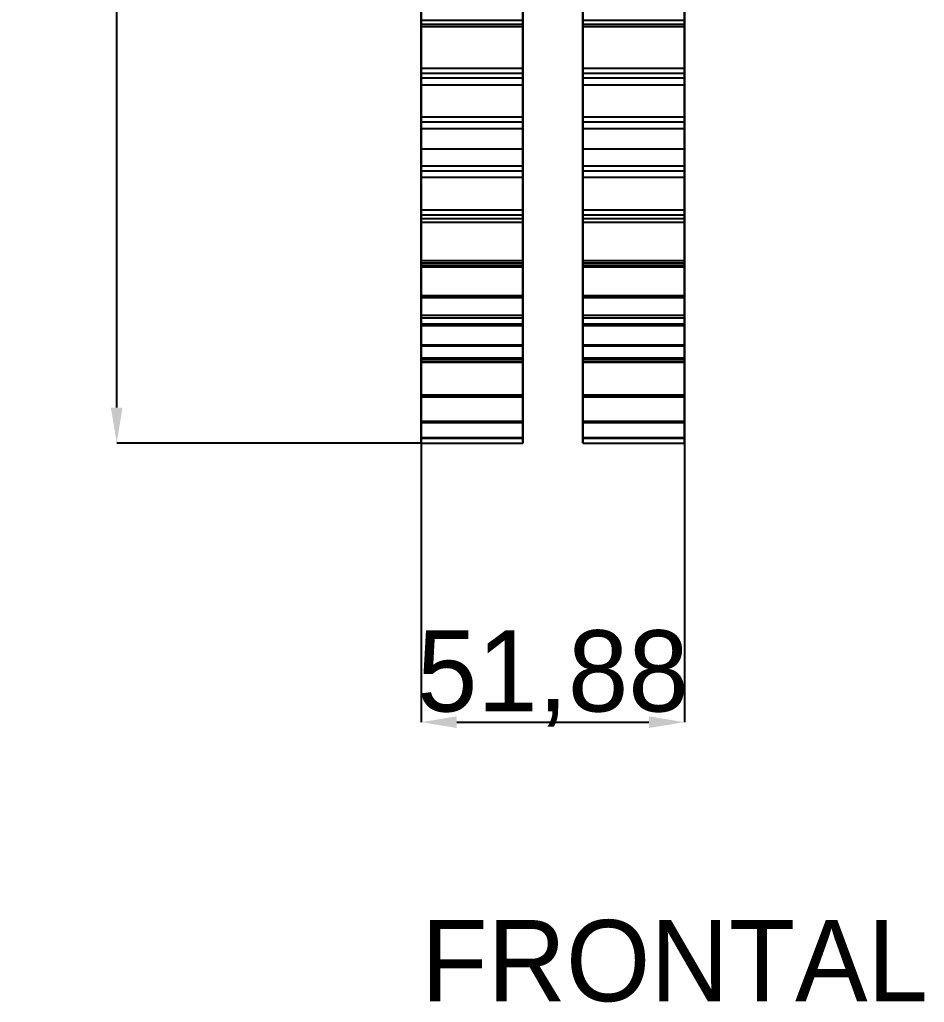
# Model space of a CAD drawing. Header units: millimetres. Extents: x -79 to 41330, y -75911 to 371.
# Drawn here: x 1788.1 to 1966.3, y -36296 to -36102.3 of the extents above; entities that cross this region are included whole.
import ezdxf

# ---------------------------------------------------------------- set-up
doc = ezdxf.new("R2010")
doc.units = ezdxf.units.MM
for name, color, linetype in [('R17_COTAS_P', 1, 'Continuous'), ('R17_PIEZAS_P', 3, 'Continuous'), ('R17_TEXTOS', 7, 'Continuous')]:
    doc.layers.add(name, color=color, linetype=linetype)
doc.dimstyles.get("Standard").update_dxf_attribs({"dimtxt": 2.5, "dimasz": 2.5, "dimexe": 1.25, "dimexo": 0.625, "dimtad": 1, "dimcen": 2.5, "dimazin": 3, "dimtfac": 1, "dimtmove": 0, "dimatfit": 3})

# ---------------------------------------------------------------- blocks, each defined once
blk = doc.blocks.new('_CLOSEDFILLED')
at = {"color": 0, "linetype": 'BYBLOCK'}
blk.add_solid([(-1, 0.164), (0, 0), (-1, -0.164)], dxfattribs=at)
blk = doc.blocks.new('*D167')
for p, q in [((1867.18, -36185.8), (1867.18, -36240.8)), ((1919.06, -36185.8), (1919.06, -36240.8)), ((1874.18, -36240.8), (1912.06, -36240.8))]:
    blk.add_line(p, q)
at = {"layer": 'Defpoints'}
for p in [(1867.18, -36185.8), (1919.06, -36185.8), (1867.18, -36240.8)]:
    blk.add_point(p, dxfattribs=at)
at = {"layer": 'R17_COTAS_P', "xscale": 7, "yscale": 7, "rotation": 180}
blk.add_blockref('_CLOSEDFILLED', (1867.18, -36240.8), dxfattribs=at)
at = {"layer": 'R17_COTAS_P', "xscale": 7, "yscale": 7}
blk.add_blockref('_CLOSEDFILLED', (1919.06, -36240.8), dxfattribs=at)
at = {"layer": 'R17_COTAS_P', "insert": (1893.12, -36232.18), "char_height": 16, "attachment_point": 5}
blk.add_mtext('51,88', dxfattribs=at)
blk = doc.blocks.new('*D168')
for p, q in [((1867.18, -35751.69), (1807.18, -35751.69)), ((1807.18, -36178.8), (1807.18, -35758.69)), ((1867.18, -36185.8), (1807.18, -36185.8))]:
    blk.add_line(p, q)
at = {"layer": 'Defpoints'}
for p in [(1867.18, -35751.69), (1807.18, -36185.8), (1867.18, -36185.8)]:
    blk.add_point(p, dxfattribs=at)
at = {"layer": 'R17_COTAS_P', "xscale": 7, "yscale": 7}
for p, rotation in [((1807.18, -35751.69), 90), ((1807.18, -36185.8), 270)]:
    blk.add_blockref('_CLOSEDFILLED', p, dxfattribs=dict(at, rotation=rotation))
at = {"layer": 'R17_COTAS_P', "insert": (1798.56, -35968.75), "char_height": 16, "attachment_point": 5, "rotation": 90}
blk.add_mtext('434,11', dxfattribs=at)

msp = doc.modelspace()

# ---------------------------------------------------------------- linework, layer by layer
at = {"layer": 'R17_PIEZAS_P'}
for p, q in [((1867.18, -36089.828), (1867.18, -36102.414)), ((1887.18, -36102.414), (1887.18, -36089.828)), ((1899.06, -36089.828), (1899.06, -36102.414)), ((1919.06, -36102.414), (1919.06, -36089.828)), ((1867.18, -36093.637), (1867.18, -36103.276)), ((1867.18, -36103.719), (1867.18, -36093.727)), ((1887.18, -36103.276), (1887.18, -36093.637)), ((1887.18, -36093.727), (1887.18, -36103.719)), ((1899.06, -36093.637), (1899.06, -36103.276)), ((1899.06, -36103.719), (1899.06, -36093.727)), ((1919.06, -36103.276), (1919.06, -36093.637)), ((1919.06, -36093.727), (1919.06, -36103.719)), ((1867.18, -36111.863), (1867.18, -36102.224)), ((1867.18, -36102.414), (1887.18, -36102.414)), ((1867.18, -36103.719), (1867.18, -36102.414)), ((1867.18, -36102.414), (1867.18, -36115.174)), ((1887.18, -36103.276), (1867.18, -36103.276)), ((1867.18, -36103.276), (1867.18, -36112.914)), ((1867.18, -36103.276), (1867.18, -36111.863)), ((1887.18, -36103.719), (1867.18, -36103.719)), ((1867.18, -36113.85), (1867.18, -36103.719)), ((1887.18, -36102.224), (1887.18, -36111.863)), ((1887.18, -36102.414), (1887.18, -36103.719)), ((1887.18, -36115.174), (1887.18, -36102.414)), ((1887.18, -36112.914), (1887.18, -36103.276)), ((1887.18, -36111.863), (1887.18, -36103.276)), ((1887.18, -36103.719), (1887.18, -36113.85)), ((1899.06, -36111.863), (1899.06, -36102.224)), ((1899.06, -36102.414), (1919.06, -36102.414)), ((1899.06, -36103.719), (1899.06, -36102.414)), ((1899.06, -36102.414), (1899.06, -36115.174)), ((1919.06, -36103.276), (1899.06, -36103.276)), ((1899.06, -36103.276), (1899.06, -36112.914)), ((1899.06, -36103.276), (1899.06, -36111.863)), ((1919.06, -36103.719), (1899.06, -36103.719)), ((1899.06, -36113.85), (1899.06, -36103.719)), ((1919.06, -36102.224), (1919.06, -36111.863)), ((1919.06, -36102.414), (1919.06, -36103.719)), ((1919.06, -36115.174), (1919.06, -36102.414)), ((1919.06, -36112.914), (1919.06, -36103.276)), ((1919.06, -36111.863), (1919.06, -36103.276)), ((1919.06, -36103.719), (1919.06, -36113.85)), ((1867.18, -36121.501), (1867.18, -36111.863)), ((1867.18, -36111.863), (1887.18, -36111.863)), ((1887.18, -36112.914), (1867.18, -36112.914)), ((1867.18, -36112.914), (1867.18, -36122.553)), ((1867.18, -36112.914), (1867.18, -36121.501)), ((1887.18, -36111.863), (1887.18, -36121.501)), ((1887.18, -36122.553), (1887.18, -36112.914)), ((1887.18, -36121.501), (1887.18, -36112.914)), ((1899.06, -36121.501), (1899.06, -36111.863)), ((1899.06, -36111.863), (1919.06, -36111.863)), ((1919.06, -36112.914), (1899.06, -36112.914)), ((1899.06, -36112.914), (1899.06, -36122.553)), ((1899.06, -36112.914), (1899.06, -36121.501)), ((1919.06, -36111.863), (1919.06, -36121.501)), ((1919.06, -36122.553), (1919.06, -36112.914)), ((1919.06, -36121.501), (1919.06, -36112.914)), ((1887.18, -36113.85), (1867.18, -36113.85)), ((1867.18, -36113.85), (1867.18, -36115.174)), ((1867.18, -36123.84), (1867.18, -36113.85)), ((1867.18, -36115.174), (1887.18, -36115.174)), ((1867.18, -36115.174), (1867.18, -36127.758)), ((1887.18, -36115.174), (1887.18, -36113.85)), ((1887.18, -36113.85), (1887.18, -36123.84)), ((1887.18, -36127.758), (1887.18, -36115.174)), ((1919.06, -36113.85), (1899.06, -36113.85)), ((1899.06, -36113.85), (1899.06, -36115.174)), ((1899.06, -36123.84), (1899.06, -36113.85)), ((1899.06, -36115.174), (1919.06, -36115.174)), ((1899.06, -36115.174), (1899.06, -36127.758)), ((1919.06, -36115.174), (1919.06, -36113.85)), ((1919.06, -36113.85), (1919.06, -36123.84)), ((1919.06, -36127.758), (1919.06, -36115.174)), ((1867.18, -36131.14), (1867.18, -36121.501)), ((1867.18, -36121.501), (1887.18, -36121.501)), ((1887.18, -36122.553), (1867.18, -36122.553)), ((1867.18, -36122.553), (1867.18, -36132.191)), ((1867.18, -36122.553), (1867.18, -36131.14)), ((1887.18, -36121.501), (1887.18, -36131.14)), ((1887.18, -36132.191), (1887.18, -36122.553)), ((1887.18, -36131.14), (1887.18, -36122.553)), ((1899.06, -36131.14), (1899.06, -36121.501)), ((1899.06, -36121.501), (1919.06, -36121.501)), ((1919.06, -36122.553), (1899.06, -36122.553)), ((1899.06, -36122.553), (1899.06, -36132.191)), ((1899.06, -36122.553), (1899.06, -36131.14)), ((1919.06, -36121.501), (1919.06, -36131.14)), ((1919.06, -36132.191), (1919.06, -36122.553)), ((1919.06, -36131.14), (1919.06, -36122.553)), ((1887.18, -36123.84), (1867.18, -36123.84)), ((1867.18, -36123.84), (1867.18, -36127.758)), ((1867.18, -36133.417), (1867.18, -36123.84)), ((1887.18, -36127.758), (1887.18, -36123.84)), ((1887.18, -36123.84), (1887.18, -36133.417)), ((1919.06, -36123.84), (1899.06, -36123.84)), ((1899.06, -36123.84), (1899.06, -36127.758)), ((1899.06, -36133.417), (1899.06, -36123.84)), ((1919.06, -36127.758), (1919.06, -36123.84)), ((1919.06, -36123.84), (1919.06, -36133.417)), ((1867.18, -36127.758), (1887.18, -36127.758)), ((1867.18, -36127.758), (1867.18, -36139.82)), ((1887.18, -36139.82), (1887.18, -36127.758)), ((1899.06, -36127.758), (1919.06, -36127.758)), ((1899.06, -36127.758), (1899.06, -36139.82)), ((1919.06, -36139.82), (1919.06, -36127.758)), ((1867.18, -36140.778), (1867.18, -36131.14)), ((1867.18, -36131.14), (1887.18, -36131.14)), ((1887.18, -36132.191), (1867.18, -36132.191)), ((1867.18, -36132.191), (1867.18, -36141.557)), ((1867.18, -36132.191), (1867.18, -36140.778)), ((1887.18, -36131.14), (1887.18, -36140.778)), ((1887.18, -36141.557), (1887.18, -36132.191)), ((1887.18, -36140.778), (1887.18, -36132.191)), ((1899.06, -36140.778), (1899.06, -36131.14)), ((1899.06, -36131.14), (1919.06, -36131.14)), ((1919.06, -36132.191), (1899.06, -36132.191)), ((1899.06, -36132.191), (1899.06, -36141.557)), ((1899.06, -36132.191), (1899.06, -36140.778)), ((1919.06, -36131.14), (1919.06, -36140.778)), ((1919.06, -36141.557), (1919.06, -36132.191)), ((1919.06, -36140.778), (1919.06, -36132.191)), ((1887.18, -36133.417), (1867.18, -36133.417)), ((1867.18, -36133.417), (1867.18, -36139.82)), ((1867.18, -36142.317), (1867.18, -36133.417)), ((1887.18, -36139.82), (1887.18, -36133.417)), ((1887.18, -36133.417), (1887.18, -36142.317)), ((1919.06, -36133.417), (1899.06, -36133.417)), ((1899.06, -36133.417), (1899.06, -36139.82)), ((1899.06, -36142.317), (1899.06, -36133.417)), ((1919.06, -36139.82), (1919.06, -36133.417)), ((1919.06, -36133.417), (1919.06, -36142.317)), ((1867.18, -36139.82), (1887.18, -36139.82)), ((1867.18, -36139.82), (1867.18, -36151.031)), ((1887.18, -36151.031), (1887.18, -36139.82)), ((1899.06, -36139.82), (1919.06, -36139.82)), ((1899.06, -36139.82), (1899.06, -36151.031)), ((1919.06, -36151.031), (1919.06, -36139.82)), ((1867.18, -36150.69), (1867.18, -36140.778)), ((1867.18, -36140.778), (1887.18, -36140.778)), ((1887.18, -36141.557), (1867.18, -36141.557)), ((1867.18, -36141.557), (1867.18, -36149.868)), ((1867.18, -36141.557), (1867.18, -36150.69)), ((1887.18, -36142.317), (1867.18, -36142.317)), ((1867.18, -36142.317), (1867.18, -36151.031)), ((1867.18, -36150.297), (1867.18, -36142.317)), ((1887.18, -36140.778), (1887.18, -36150.69)), ((1887.18, -36149.868), (1887.18, -36141.557)), ((1887.18, -36150.69), (1887.18, -36141.557)), ((1887.18, -36151.031), (1887.18, -36142.317)), ((1887.18, -36142.317), (1887.18, -36150.297)), ((1899.06, -36150.69), (1899.06, -36140.778)), ((1899.06, -36140.778), (1919.06, -36140.778)), ((1919.06, -36141.557), (1899.06, -36141.557)), ((1899.06, -36141.557), (1899.06, -36149.868)), ((1899.06, -36141.557), (1899.06, -36150.69)), ((1919.06, -36142.317), (1899.06, -36142.317)), ((1899.06, -36142.317), (1899.06, -36151.031)), ((1899.06, -36150.297), (1899.06, -36142.317)), ((1919.06, -36140.778), (1919.06, -36150.69)), ((1919.06, -36149.868), (1919.06, -36141.557)), ((1919.06, -36150.69), (1919.06, -36141.557)), ((1919.06, -36151.031), (1919.06, -36142.317)), ((1919.06, -36142.317), (1919.06, -36150.297)), ((1887.18, -36149.868), (1867.18, -36149.868)), ((1867.18, -36149.868), (1867.18, -36156.779)), ((1867.18, -36149.868), (1867.18, -36160.542)), ((1887.18, -36150.297), (1867.18, -36150.297)), ((1867.18, -36150.297), (1867.18, -36161.082)), ((1867.18, -36157.137), (1867.18, -36150.297)), ((1887.18, -36156.779), (1887.18, -36149.868)), ((1887.18, -36160.542), (1887.18, -36149.868)), ((1887.18, -36161.082), (1887.18, -36150.297)), ((1887.18, -36150.297), (1887.18, -36157.137)), ((1919.06, -36149.868), (1899.06, -36149.868)), ((1899.06, -36149.868), (1899.06, -36156.779)), ((1899.06, -36149.868), (1899.06, -36160.542)), ((1919.06, -36150.297), (1899.06, -36150.297)), ((1899.06, -36150.297), (1899.06, -36161.082)), ((1899.06, -36157.137), (1899.06, -36150.297)), ((1919.06, -36156.779), (1919.06, -36149.868)), ((1919.06, -36160.542), (1919.06, -36149.868)), ((1919.06, -36161.082), (1919.06, -36150.297)), ((1919.06, -36150.297), (1919.06, -36157.137)), ((1867.18, -36160.542), (1867.18, -36150.69)), ((1867.18, -36150.69), (1887.18, -36150.69)), ((1867.18, -36151.031), (1887.18, -36151.031)), ((1867.18, -36151.031), (1867.18, -36161.082)), ((1887.18, -36150.69), (1887.18, -36160.542)), ((1887.18, -36161.082), (1887.18, -36151.031)), ((1899.06, -36160.542), (1899.06, -36150.69)), ((1899.06, -36150.69), (1919.06, -36150.69)), ((1899.06, -36151.031), (1919.06, -36151.031)), ((1899.06, -36151.031), (1899.06, -36161.082)), ((1919.06, -36150.69), (1919.06, -36160.542)), ((1919.06, -36161.082), (1919.06, -36151.031)), ((1887.18, -36156.779), (1867.18, -36156.779)), ((1867.18, -36156.779), (1867.18, -36162.373)), ((1867.18, -36156.779), (1867.18, -36169.247)), ((1887.18, -36157.137), (1867.18, -36157.137)), ((1867.18, -36157.137), (1867.18, -36169.698)), ((1867.18, -36162.651), (1867.18, -36157.137)), ((1887.18, -36162.373), (1887.18, -36156.779)), ((1887.18, -36169.247), (1887.18, -36156.779)), ((1887.18, -36169.698), (1887.18, -36157.137)), ((1887.18, -36157.137), (1887.18, -36162.651)), ((1919.06, -36156.779), (1899.06, -36156.779)), ((1899.06, -36156.779), (1899.06, -36162.373)), ((1899.06, -36156.779), (1899.06, -36169.247)), ((1919.06, -36157.137), (1899.06, -36157.137)), ((1899.06, -36157.137), (1899.06, -36169.698)), ((1899.06, -36162.651), (1899.06, -36157.137)), ((1919.06, -36162.373), (1919.06, -36156.779)), ((1919.06, -36169.247), (1919.06, -36156.779)), ((1919.06, -36169.698), (1919.06, -36157.137)), ((1919.06, -36157.137), (1919.06, -36162.651)), ((1867.18, -36169.247), (1867.18, -36160.542)), ((1867.18, -36160.542), (1887.18, -36160.542)), ((1867.18, -36161.082), (1887.18, -36161.082)), ((1867.18, -36161.082), (1867.18, -36169.698)), ((1887.18, -36160.542), (1887.18, -36169.247)), ((1887.18, -36169.698), (1887.18, -36161.082)), ((1899.06, -36169.247), (1899.06, -36160.542)), ((1899.06, -36160.542), (1919.06, -36160.542)), ((1899.06, -36161.082), (1919.06, -36161.082)), ((1899.06, -36161.082), (1899.06, -36169.698)), ((1919.06, -36160.542), (1919.06, -36169.247)), ((1919.06, -36169.698), (1919.06, -36161.082)), ((1887.18, -36162.373), (1867.18, -36162.373)), ((1867.18, -36162.373), (1867.18, -36166.497)), ((1867.18, -36162.373), (1867.18, -36176.293)), ((1887.18, -36162.651), (1867.18, -36162.651)), ((1867.18, -36162.651), (1867.18, -36176.643)), ((1867.18, -36166.686), (1867.18, -36162.651)), ((1887.18, -36166.497), (1887.18, -36162.373)), ((1887.18, -36176.293), (1887.18, -36162.373)), ((1887.18, -36176.643), (1887.18, -36162.651)), ((1887.18, -36162.651), (1887.18, -36166.686)), ((1919.06, -36162.373), (1899.06, -36162.373)), ((1899.06, -36162.373), (1899.06, -36166.497)), ((1899.06, -36162.373), (1899.06, -36176.293)), ((1919.06, -36162.651), (1899.06, -36162.651)), ((1899.06, -36162.651), (1899.06, -36176.643)), ((1899.06, -36166.686), (1899.06, -36162.651)), ((1919.06, -36166.497), (1919.06, -36162.373)), ((1919.06, -36176.293), (1919.06, -36162.373)), ((1919.06, -36176.643), (1919.06, -36162.651)), ((1919.06, -36162.651), (1919.06, -36166.686)), ((1887.18, -36166.497), (1867.18, -36166.497)), ((1867.18, -36166.497), (1867.18, -36169.037)), ((1867.18, -36166.497), (1867.18, -36181.487)), ((1887.18, -36166.686), (1867.18, -36166.686)), ((1867.18, -36166.686), (1867.18, -36181.726)), ((1867.18, -36169.133), (1867.18, -36166.686)), ((1887.18, -36169.037), (1887.18, -36166.497)), ((1887.18, -36181.487), (1887.18, -36166.497)), ((1887.18, -36181.726), (1887.18, -36166.686)), ((1887.18, -36166.686), (1887.18, -36169.133)), ((1919.06, -36166.497), (1899.06, -36166.497)), ((1899.06, -36166.497), (1899.06, -36169.037)), ((1899.06, -36166.497), (1899.06, -36181.487)), ((1919.06, -36166.686), (1899.06, -36166.686)), ((1899.06, -36166.686), (1899.06, -36181.726)), ((1899.06, -36169.133), (1899.06, -36166.686)), ((1919.06, -36169.037), (1919.06, -36166.497)), ((1919.06, -36181.487), (1919.06, -36166.497)), ((1919.06, -36181.726), (1919.06, -36166.686)), ((1919.06, -36166.686), (1919.06, -36169.133)), ((1887.18, -36169.037), (1867.18, -36169.037)), ((1867.18, -36169.037), (1867.18, -36169.923)), ((1867.18, -36169.037), (1867.18, -36184.686)), ((1887.18, -36169.133), (1867.18, -36169.133)), ((1867.18, -36169.133), (1867.18, -36184.807)), ((1867.18, -36169.923), (1867.18, -36169.133)), ((1867.18, -36176.293), (1867.18, -36169.247)), ((1867.18, -36169.247), (1887.18, -36169.247)), ((1867.18, -36169.698), (1887.18, -36169.698)), ((1867.18, -36169.698), (1867.18, -36176.643)), ((1887.18, -36169.923), (1887.18, -36169.037)), ((1887.18, -36184.686), (1887.18, -36169.037)), ((1887.18, -36184.807), (1887.18, -36169.133)), ((1887.18, -36169.133), (1887.18, -36169.923)), ((1887.18, -36169.247), (1887.18, -36176.293)), ((1887.18, -36176.643), (1887.18, -36169.698)), ((1919.06, -36169.037), (1899.06, -36169.037)), ((1899.06, -36169.037), (1899.06, -36169.923)), ((1899.06, -36169.037), (1899.06, -36184.686)), ((1919.06, -36169.133), (1899.06, -36169.133)), ((1899.06, -36169.133), (1899.06, -36184.807)), ((1899.06, -36169.923), (1899.06, -36169.133)), ((1899.06, -36176.293), (1899.06, -36169.247)), ((1899.06, -36169.247), (1919.06, -36169.247)), ((1899.06, -36169.698), (1919.06, -36169.698)), ((1899.06, -36169.698), (1899.06, -36176.643)), ((1919.06, -36169.923), (1919.06, -36169.037)), ((1919.06, -36184.686), (1919.06, -36169.037)), ((1919.06, -36184.807), (1919.06, -36169.133)), ((1919.06, -36169.133), (1919.06, -36169.923)), ((1919.06, -36169.247), (1919.06, -36176.293)), ((1919.06, -36176.643), (1919.06, -36169.698)), ((1887.18, -36169.923), (1867.18, -36169.923)), ((1867.18, -36169.923), (1867.18, -36185.803)), ((1887.18, -36185.803), (1887.18, -36169.923)), ((1919.06, -36169.923), (1899.06, -36169.923)), ((1899.06, -36169.923), (1899.06, -36185.803)), ((1919.06, -36185.803), (1919.06, -36169.923)), ((1867.18, -36181.487), (1867.18, -36176.293)), ((1867.18, -36176.293), (1887.18, -36176.293)), ((1867.18, -36176.643), (1887.18, -36176.643)), ((1867.18, -36176.643), (1867.18, -36181.726)), ((1887.18, -36176.293), (1887.18, -36181.487)), ((1887.18, -36181.726), (1887.18, -36176.643)), ((1899.06, -36181.487), (1899.06, -36176.293)), ((1899.06, -36176.293), (1919.06, -36176.293)), ((1899.06, -36176.643), (1919.06, -36176.643)), ((1899.06, -36176.643), (1899.06, -36181.726)), ((1919.06, -36176.293), (1919.06, -36181.487)), ((1919.06, -36181.726), (1919.06, -36176.643)), ((1867.18, -36184.686), (1867.18, -36181.487)), ((1867.18, -36181.487), (1887.18, -36181.487)), ((1867.18, -36181.726), (1887.18, -36181.726)), ((1867.18, -36181.726), (1867.18, -36184.807)), ((1887.18, -36181.487), (1887.18, -36184.686)), ((1887.18, -36184.807), (1887.18, -36181.726)), ((1899.06, -36184.686), (1899.06, -36181.487)), ((1899.06, -36181.487), (1919.06, -36181.487)), ((1899.06, -36181.726), (1919.06, -36181.726)), ((1899.06, -36181.726), (1899.06, -36184.807)), ((1919.06, -36181.487), (1919.06, -36184.686)), ((1919.06, -36184.807), (1919.06, -36181.726)), ((1867.18, -36185.803), (1867.18, -36184.686)), ((1867.18, -36184.686), (1887.18, -36184.686)), ((1867.18, -36184.807), (1887.18, -36184.807)), ((1867.18, -36184.807), (1867.18, -36185.803)), ((1887.18, -36184.686), (1887.18, -36185.803)), ((1887.18, -36185.803), (1887.18, -36184.807)), ((1899.06, -36185.803), (1899.06, -36184.686)), ((1899.06, -36184.686), (1919.06, -36184.686)), ((1899.06, -36184.807), (1919.06, -36184.807)), ((1899.06, -36184.807), (1899.06, -36185.803)), ((1919.06, -36184.686), (1919.06, -36185.803)), ((1919.06, -36185.803), (1919.06, -36184.807)), ((1867.18, -36185.803), (1887.18, -36185.803)), ((1899.06, -36185.803), (1919.06, -36185.803))]:
    msp.add_line(p, q, dxfattribs=at)

# ---------------------------------------------------------------- texts
at = {"layer": 'R17_TEXTOS'}
msp.add_text('FRONTAL', height=16, dxfattribs=at).set_placement((1867.18, -36295.803))

# ---------------------------------------------------------------- dimensions: what is measured, and where the dimension line sits
at = {"layer": 'R17_COTAS_P'}
dim = msp.add_linear_dim(base=(1807.18, -36185.803), p1=(1867.18, -36185.803), p2=(1867.18, -35751.693), angle=90, dimstyle='Standard', override={"dimtxt": 16, "dimasz": 7, "dimtad": 1, "dimdec": 2}, dxfattribs=at)
dim.commit()
dim.dimension.update_dxf_attribs({"geometry": '*D168', "text_midpoint": (1798.555, -35968.748)})
dim = msp.add_linear_dim(base=(1867.18, -36240.803), p1=(1867.18, -36185.803), p2=(1919.06, -36185.803), dimstyle='Standard', override={"dimtxt": 16, "dimasz": 7, "dimtad": 1, "dimdec": 2}, dxfattribs=at)
dim.commit()
dim.dimension.update_dxf_attribs({"geometry": '*D167', "text_midpoint": (1893.12, -36232.178)})

doc.saveas('drawing.dxf')
